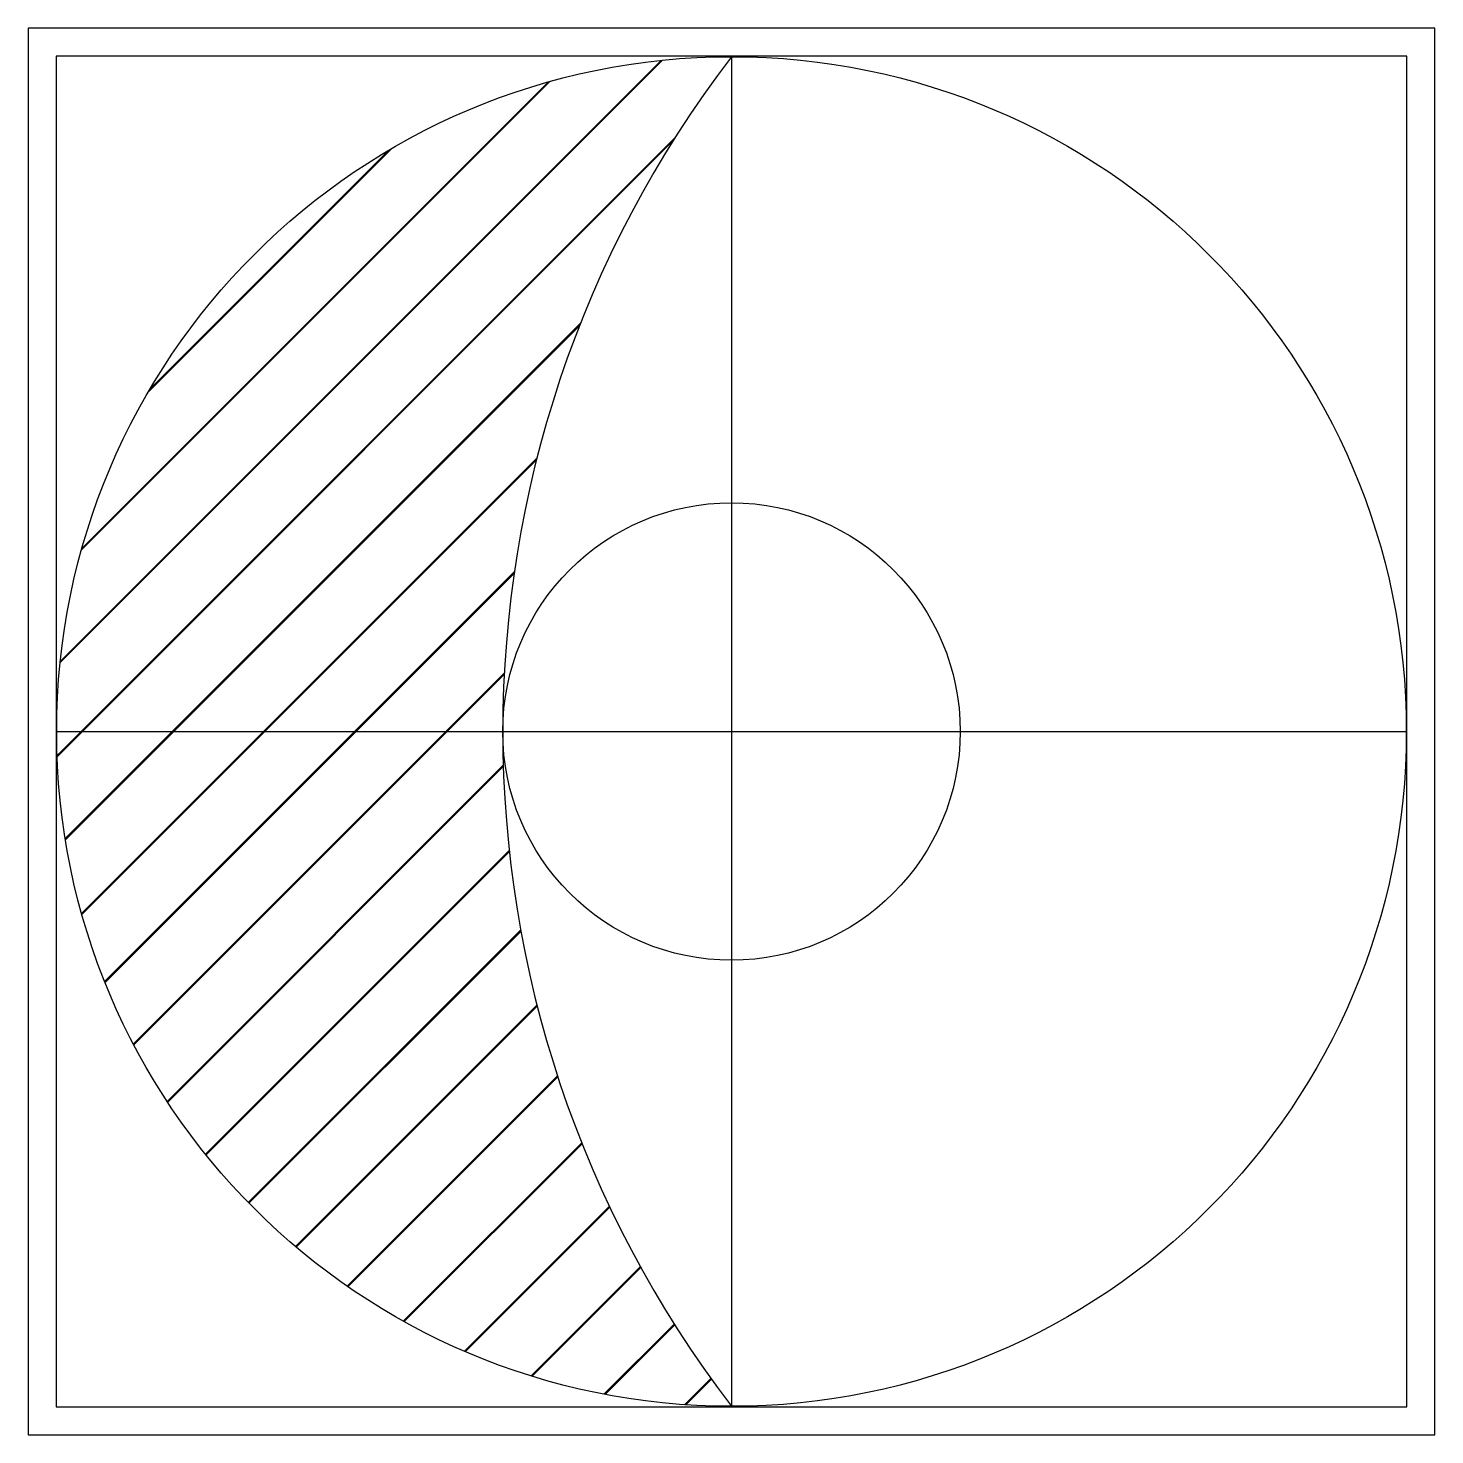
# Model space of a CAD drawing. Header units: millimetres. Extents: x 0 to 1000, y 0 to 1000.
import ezdxf

# ---------------------------------------------------------------- set-up
doc = ezdxf.new("R2010")
doc.units = ezdxf.units.MM
doc.layers.get('0').update_dxf_attribs({"color": 2})
doc.layers.add('1', color=1, linetype='Continuous')
doc.layers.add('2', color=7, linetype='Continuous')

msp = doc.modelspace()

# ---------------------------------------------------------------- linework, layer by layer
at = {"color": 2}
msp.add_lwpolyline([(0, 0), (1000, 0), (1000, 1000), (0, 1000)], close=True, dxfattribs=at)
at = {"layer": '1', "color": 1}
for p, q in [((980, 980), (20, 980)), ((20, 980), (20, 20)), ((980, 20), (980, 980)), ((20, 20), (980, 20))]:
    msp.add_line(p, q, dxfattribs=at)
at = {"layer": '2'}
for p, q in [((22.8, 549.1), (450.9, 977.2)), ((22.9, 550.1), (449.9, 977.1)), ((500, 979.7), (500, 20.3)), ((38, 629.1), (370.9, 962)), ((38.3, 630.3), (369.7, 961.7)), ((20.6, 482.9), (459.9, 922.3)), ((20.6, 482.1), (458.3, 919.8)), ((85.4, 741.3), (258.7, 914.6)), ((86.7, 743.5), (256.5, 913.3)), ((26.4, 423.9), (392.7, 790.2)), ((26.5, 423.1), (392.1, 788.7)), ((38, 370.7), (361.7, 694.4)), ((38.2, 370), (361.4, 693.2)), ((54.4, 322.3), (345.6, 613.5)), ((54.7, 321.6), (345.4, 612.4)), ((74.8, 277.9), (338.5, 541.5)), ((75.1, 277.3), (338.4, 540.6)), ((20.3, 500), (979.7, 500)), ((98.8, 237), (337.8, 476)), ((99.2, 236.5), (337.8, 475.1)), ((126.1, 199.5), (341.9, 415.3)), ((126.5, 199), (342, 414.5)), ((156.5, 165.1), (350.1, 358.7)), ((157, 164.6), (350.3, 357.9)), ((190.1, 133.8), (361.7, 305.5)), ((190.6, 133.4), (361.9, 304.7)), ((226.8, 105.7), (376.3, 255.2)), ((227.3, 105.3), (376.6, 254.5)), ((266.7, 80.8), (393.6, 207.6)), ((267.3, 80.5), (393.8, 207)), ((310.2, 59.4), (413.2, 162.5)), ((310.8, 59.2), (413.5, 161.9)), ((357.5, 41.9), (435.2, 119.6)), ((358.2, 41.7), (435.5, 119)), ((409.3, 28.9), (459.2, 78.8)), ((410.1, 28.8), (459.6, 78.3)), ((466.7, 21.4), (485.3, 40.1)), ((467.5, 21.4), (485.7, 39.5))]:
    msp.add_line(p, q, dxfattribs=at)
for radius in [479.7, 162.6]:
    msp.add_circle((500, 500), radius, dxfattribs=at)
msp.add_arc((1126.3, 500), 788.9, 142.55, 217.45, dxfattribs=at)

doc.saveas('drawing.dxf')
